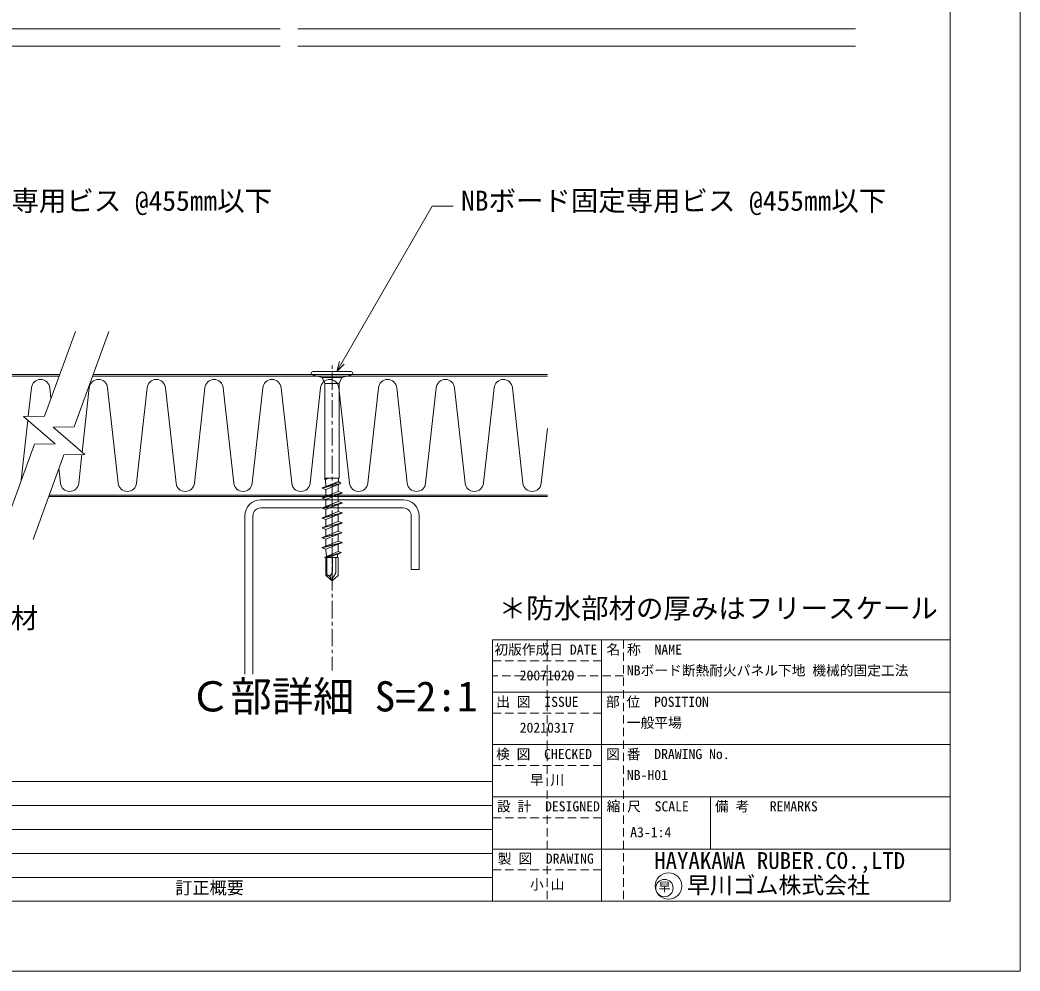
# Model space of a CAD drawing. Units: millimetres, scale not verified. Extents: x -840 to 840, y -594 to 594.
# Drawn here: x 266 to 840, y -594 to -48 of the extents above; entities that cross this region are included whole.
import ezdxf
from ezdxf.enums import TextEntityAlignment as Align

# ---------------------------------------------------------------- set-up
doc = ezdxf.new("R2010")
doc.units = ezdxf.units.MM
doc.header["$LTSCALE"] = 2
doc.linetypes.add('CHAIN1', pattern=[8, 5, -1, 1, -1])
doc.linetypes.add('DASHED1', pattern=[1.8, 1.2, -0.6])
for name, color, linetype, lineweight in [('0-0_輪郭線', 2, 'Continuous', 9), ('0-1_図面枠', 7, 'Continuous', 9), ('0-2_文字', 5, 'Continuous', 9), ('0-3_表題欄', 7, 'Continuous', 9), ('0-4_0', 7, 'Continuous', 9), ('0-5_仮想線', 2, 'DASHED1', 9), ('0-6_寸法線', 7, 'Continuous', 9), ('0-7_鋼材(C型・H鋼ｅｔｃ)', 7, 'Continuous', 9), ('0-8_中心線', 2, 'CHAIN1', 9), ('0-9_断熱材', 4, 'Continuous', 9), ('0-B_部材(ﾋﾞｽ類)', 7, 'Continuous', 9), ('1-3_躯体', 7, 'Continuous', 9), ('1-4_破断線', 7, 'Continuous', 9)]:
    doc.layers.add(name, color=color, linetype=linetype, lineweight=lineweight)
doc.styles.add('ＭＳ ゴシック', font='')
doc.styles.get('ＭＳ ゴシック').set_extended_font_data('MS Gothic')

# ---------------------------------------------------------------- blocks, each defined once
blk = doc.blocks.new('囲い文字1')
at = {"layer": '0-2_文字'}
for p, q in [((-0.655, -23.063), (-0.77, -23.063)), ((-0.424, -22.663), (-0.539, -22.663)), ((-0.193, -22.263), (-0.309, -22.263)), ((0.038, -21.863), (-0.078, -21.863)), ((0.269, -21.463), (0.153, -21.463)), ((0.5, -21.063), (0.384, -21.063)), ((0.731, -20.663), (0.615, -20.663)), ((0.934, -20.263), (0.846, -20.263)), ((1.022, -20.263), (0.934, -20.263)), ((1.253, -20.663), (1.137, -20.663)), ((1.484, -21.063), (1.368, -21.063)), ((1.715, -21.463), (1.599, -21.463)), ((1.946, -21.863), (1.83, -21.863)), ((2.177, -22.263), (2.061, -22.263)), ((2.408, -22.663), (2.292, -22.663)), ((2.638, -23.063), (2.523, -23.063)), ((-2.272, -25.863), (-2.387, -25.863)), ((-2.041, -25.463), (-2.156, -25.463)), ((-1.81, -25.063), (-1.925, -25.063)), ((-1.579, -24.663), (-1.694, -24.663)), ((-1.348, -24.263), (-1.463, -24.263)), ((-1.117, -23.863), (-1.232, -23.863)), ((-0.886, -23.463), (-1.001, -23.463)), ((2.869, -23.463), (2.754, -23.463)), ((3.1, -23.863), (2.985, -23.863)), ((3.331, -24.263), (3.216, -24.263)), ((3.562, -24.663), (3.447, -24.663)), ((3.793, -25.063), (3.678, -25.063)), ((4.024, -25.463), (3.909, -25.463)), ((4.255, -25.863), (4.14, -25.863))]:
    blk.add_line(p, q, dxfattribs=at)
for points in [[(-2.329, -25.963), (0.934, -20.311), (0.934, -20.111), (-2.502, -26.063)], [(0.934, -20.311), (4.197, -25.963), (4.37, -26.063), (0.934, -20.111)], [(4.197, -25.963), (-2.329, -25.963), (-2.502, -26.063), (4.37, -26.063)]]:
    blk.add_lwpolyline(points, close=True, dxfattribs=at)
at = {"layer": '0-2_文字', "style": 'ＭＳ ゴシック'}
blk.add_text('1', height=3.651, dxfattribs=at).set_placement((-0.301, -26.315), align=Align.BOTTOM_LEFT)
blk = doc.blocks.new('U72')
at = {"layer": '0-4_0', "xscale": 3.446988, "yscale": 3.446988}
blk.add_blockref('囲い文字1', (8.327, 89.667), dxfattribs=at)
blk = doc.blocks.new('囲い文字2')
at = {"layer": '0-2_文字'}
for p, q in [((-13.691, 36.616), (-13.807, 36.616)), ((-13.488, 37.016), (-13.576, 37.016)), ((-13.4, 37.016), (-13.488, 37.016)), ((-13.169, 36.616), (-13.285, 36.616)), ((-15.539, 33.416), (-15.654, 33.416)), ((-15.308, 33.816), (-15.424, 33.816)), ((-15.077, 34.216), (-15.193, 34.216)), ((-14.846, 34.616), (-14.962, 34.616)), ((-14.615, 35.016), (-14.731, 35.016)), ((-14.384, 35.416), (-14.5, 35.416)), ((-14.153, 35.816), (-14.269, 35.816)), ((-13.922, 36.216), (-14.038, 36.216)), ((-12.938, 36.216), (-13.054, 36.216)), ((-12.707, 35.816), (-12.823, 35.816)), ((-12.477, 35.416), (-12.592, 35.416)), ((-12.246, 35.016), (-12.361, 35.016)), ((-12.015, 34.616), (-12.13, 34.616)), ((-11.784, 34.216), (-11.899, 34.216)), ((-11.553, 33.816), (-11.668, 33.816)), ((-11.322, 33.416), (-11.437, 33.416)), ((-16.694, 31.416), (-16.809, 31.416)), ((-16.463, 31.816), (-16.578, 31.816)), ((-16.232, 32.216), (-16.347, 32.216)), ((-16.001, 32.616), (-16.116, 32.616)), ((-15.77, 33.016), (-15.885, 33.016)), ((-11.091, 33.016), (-11.206, 33.016)), ((-10.86, 32.616), (-10.975, 32.616)), ((-10.629, 32.216), (-10.745, 32.216)), ((-10.398, 31.816), (-10.514, 31.816)), ((-10.167, 31.416), (-10.283, 31.416))]:
    blk.add_line(p, q, dxfattribs=at)
for points in [[(-16.751, 31.316), (-13.488, 36.968), (-13.488, 37.168), (-16.925, 31.216)], [(-13.488, 36.968), (-10.225, 31.316), (-10.052, 31.216), (-13.488, 37.168)], [(-10.225, 31.316), (-16.751, 31.316), (-16.925, 31.216), (-10.052, 31.216)]]:
    blk.add_lwpolyline(points, close=True, dxfattribs=at)
at = {"layer": '0-2_文字', "style": 'ＭＳ ゴシック'}
blk.add_text('2', height=3.651, dxfattribs=at).set_placement((-14.724, 30.963), align=Align.BOTTOM_LEFT)
blk = doc.blocks.new('U73')
at = {"layer": '0-4_0', "xscale": 3.446988, "yscale": 3.446988}
blk.add_blockref('囲い文字2', (58.041, -107.772), dxfattribs=at)
blk = doc.blocks.new('囲い文字3')
at = {"layer": '0-2_文字'}
for p, q in [((-5.042, 20.2), (-5.13, 20.2)), ((-4.954, 20.2), (-5.042, 20.2)), ((-6.862, 17), (-6.977, 17)), ((-6.631, 17.4), (-6.746, 17.4)), ((-6.4, 17.8), (-6.515, 17.8)), ((-6.169, 18.2), (-6.284, 18.2)), ((-5.938, 18.6), (-6.054, 18.6)), ((-5.707, 19), (-5.823, 19)), ((-5.476, 19.4), (-5.592, 19.4)), ((-5.245, 19.8), (-5.361, 19.8)), ((-4.723, 19.8), (-4.839, 19.8)), ((-4.492, 19.4), (-4.608, 19.4)), ((-4.261, 19), (-4.377, 19)), ((-4.03, 18.6), (-4.146, 18.6)), ((-3.799, 18.2), (-3.915, 18.2)), ((-3.568, 17.8), (-3.684, 17.8)), ((-3.337, 17.4), (-3.453, 17.4)), ((-3.107, 17), (-3.222, 17)), ((-8.247, 14.6), (-8.363, 14.6)), ((-8.017, 15), (-8.132, 15)), ((-7.786, 15.4), (-7.901, 15.4)), ((-7.555, 15.8), (-7.67, 15.8)), ((-7.324, 16.2), (-7.439, 16.2)), ((-7.093, 16.6), (-7.208, 16.6)), ((-2.876, 16.6), (-2.991, 16.6)), ((-2.645, 16.2), (-2.76, 16.2)), ((-2.414, 15.8), (-2.529, 15.8)), ((-2.183, 15.4), (-2.298, 15.4)), ((-1.952, 15), (-2.067, 15)), ((-1.721, 14.6), (-1.836, 14.6))]:
    blk.add_line(p, q, dxfattribs=at)
for points in [[(-8.305, 14.5), (-5.042, 20.152), (-5.042, 20.352), (-8.478, 14.4)], [(-5.042, 20.152), (-1.779, 14.5), (-1.605, 14.4), (-5.042, 20.352)], [(-1.779, 14.5), (-8.305, 14.5), (-8.478, 14.4), (-1.605, 14.4)]]:
    blk.add_lwpolyline(points, close=True, dxfattribs=at)
at = {"layer": '0-2_文字', "style": 'ＭＳ ゴシック'}
blk.add_text('3', height=3.651, dxfattribs=at).set_placement((-6.277, 14.147), align=Align.BOTTOM_LEFT)
blk = doc.blocks.new('U74')
at = {"layer": '0-4_0', "xscale": 3.446988, "yscale": 3.446988}
blk.add_blockref('囲い文字3', (28.926, -49.807), dxfattribs=at)
blk = doc.blocks.new('囲い文字4')
at = {"layer": '0-2_文字'}
for p, q in [((-7.251, 13.576), (-7.366, 13.576)), ((-7.02, 13.976), (-7.135, 13.976)), ((-6.789, 14.376), (-6.904, 14.376)), ((-6.558, 14.776), (-6.673, 14.776)), ((-6.327, 15.176), (-6.442, 15.176)), ((-6.096, 15.576), (-6.211, 15.576)), ((-5.865, 15.976), (-5.981, 15.976)), ((-5.662, 16.376), (-5.75, 16.376)), ((-5.574, 16.376), (-5.662, 16.376)), ((-5.343, 15.976), (-5.458, 15.976)), ((-5.112, 15.576), (-5.227, 15.576)), ((-4.881, 15.176), (-4.997, 15.176)), ((-4.65, 14.776), (-4.766, 14.776)), ((-4.419, 14.376), (-4.535, 14.376)), ((-4.188, 13.976), (-4.304, 13.976)), ((-3.957, 13.576), (-4.073, 13.576)), ((-8.867, 10.776), (-8.983, 10.776)), ((-8.636, 11.176), (-8.752, 11.176)), ((-8.405, 11.576), (-8.521, 11.576)), ((-8.174, 11.976), (-8.29, 11.976)), ((-7.944, 12.376), (-8.059, 12.376)), ((-7.713, 12.776), (-7.828, 12.776)), ((-7.482, 13.176), (-7.597, 13.176)), ((-3.726, 13.176), (-3.842, 13.176)), ((-3.495, 12.776), (-3.611, 12.776)), ((-3.264, 12.376), (-3.38, 12.376)), ((-3.034, 11.976), (-3.149, 11.976)), ((-2.803, 11.576), (-2.918, 11.576)), ((-2.572, 11.176), (-2.687, 11.176)), ((-2.341, 10.776), (-2.456, 10.776))]:
    blk.add_line(p, q, dxfattribs=at)
for points in [[(-8.925, 10.676), (-5.662, 16.328), (-5.662, 16.528), (-9.098, 10.576)], [(-5.662, 16.328), (-2.398, 10.676), (-2.225, 10.576), (-5.662, 16.528)], [(-2.398, 10.676), (-8.925, 10.676), (-9.098, 10.576), (-2.225, 10.576)]]:
    blk.add_lwpolyline(points, close=True, dxfattribs=at)
at = {"layer": '0-2_文字', "style": 'ＭＳ ゴシック'}
blk.add_text('4', height=3.651, dxfattribs=at).set_placement((-6.897, 10.323), align=Align.BOTTOM_LEFT)
blk = doc.blocks.new('U75')
at = {"layer": '0-4_0', "xscale": 3.446988, "yscale": 3.446988}
blk.add_blockref('囲い文字4', (31.063, -36.626), dxfattribs=at)
blk = doc.blocks.new('T36')
at = {"layer": '0-3_表題欄'}
for p, q in [((0, 0), (0, 137.5)), ((0, 137.5), (900, 137.5)), ((75, 0), (75, 137.5)), ((175, 0), (175, 137.5)), ((250, 0), (250, 137.5)), ((900, 0), (900, 137.5)), ((0, 110), (900, 110)), ((0, 82.5), (900, 82.5)), ((0, 55), (900, 55)), ((0, 27.5), (900, 27.5)), ((0, 0), (900, 0))]:
    blk.add_line(p, q, dxfattribs=at)
for name, p in [('U75', (25.953, 113.75)), ('U74', (25.953, 86.25)), ('U73', (25.953, 58.75)), ('U72', (25.953, 31.25))]:
    blk.add_blockref(name, p, dxfattribs=at)
at = {"layer": '0-3_表題欄', "style": 'ＭＳ ゴシック'}
for s, p in [('符号', (17.895, 3.902)), ('日付', (104.172, 4.044)), ('訂正者', (183.145, 3.939)), ('訂正概要', (535.895, 3.977))]:
    blk.add_text(s, height=14.43, dxfattribs=at).set_placement(p, align=Align.BOTTOM_LEFT)
blk = doc.blocks.new('表題欄(定義)')
at = {"layer": '0-3_表題欄'}
for p, q in [((-21.942, -100.175), (-21.942, -25.175)), ((-21.942, -25.175), (-21.942, -100.175)), ((-21.942, -25.175), (109.308, -25.175)), ((9.308, -25.175), (9.308, -100.175)), ((109.308, -25.175), (109.308, -100.175)), ((-21.942, -40.175), (109.308, -40.175)), ((-21.942, -40.175), (9.308, -40.175)), ((-21.942, -55.175), (109.308, -55.175)), ((-21.942, -70.175), (109.308, -70.175)), ((40.558, -70.175), (40.558, -85.175)), ((-21.942, -85.175), (109.308, -85.175)), ((-21.942, -100.175), (109.308, -100.175))]:
    blk.add_line(p, q, dxfattribs=at)
for centre, radius in [((28.503, -95.777), 3.799), ((27.344, -96.385), 2.487)]:
    blk.add_circle(centre, radius, dxfattribs=at)
at = {"layer": '0-5_仮想線'}
for p, q in [((-6.317, -25.175), (-6.317, -100.175)), ((15.558, -25.175), (15.558, -100.175)), ((-21.942, -31.175), (9.308, -31.175)), ((15.558, -35.487), (-21.942, -35.487)), ((-21.942, -46.175), (9.308, -46.175)), ((-21.942, -61.175), (9.308, -61.175)), ((-21.942, -76.175), (9.308, -76.175)), ((-21.942, -91.175), (9.308, -91.175))]:
    blk.add_line(p, q, dxfattribs=at)
at = {"layer": '0-3_表題欄', "style": 'ＭＳ ゴシック'}
for s, height, p in [('初版作成日 DATE', 2.889, (-21.448, -30.23)), ('名 称  NAME', 2.889, (10.704, -30.23)), ('出 図  ISSUE', 2.889, (-20.913, -45.23)), ('部 位  POSITION', 2.889, (10.552, -45.23)), ('検 図  CHECKED', 2.889, (-20.972, -60.23)), ('図 番  DRAWING No.', 2.889, (10.626, -60.23)), ('設 計  DESIGNED', 2.889, (-20.698, -75.23)), ('縮 尺  SCALE', 2.889, (10.728, -75.23)), ('備 考   REMARKS', 2.889, (41.802, -75.23)), ('HAYAKAWA RUBER.CO.,LTD', 4.809, (24.395, -92.314)), ('製 図  DRAWING', 2.889, (-20.472, -90.23)), ('早', 2.493, (25.658, -98.029)), ('早川ゴム株式会社', 4.809, (33.785, -99.399))]:
    blk.add_text(s, height=height, dxfattribs=at).set_placement(p, align=Align.BOTTOM_LEFT)

msp = doc.modelspace()

# ---------------------------------------------------------------- linework, layer by layer
at = {"layer": '0-0_輪郭線'}
msp.add_lwpolyline([(800, 554), (-800, 554), (-800, -554), (800, -554)], close=True, dxfattribs=at)
at = {"layer": '0-1_図面枠'}
msp.add_lwpolyline([(840, -594), (840, 594), (-840, 594), (-840, -594)], close=True, dxfattribs=at)
at = {"layer": '0-6_寸法線'}
for p, q in [((448.083, -249.995), (502.882, -155.079)), ((502.882, -155.079), (514.882, -155.079))]:
    msp.add_line(p, q, dxfattribs=at)
msp.add_lwpolyline([(452.325, -245.752), (448.083, -249.995), (449.636, -244.199)], dxfattribs=at)
at = {"layer": '0-7_鋼材(C型・H鋼ｅｔｃ)'}
for p, q in [((486.161, -323.595), (404.561, -323.595)), ((404.561, -328.195), (486.161, -328.195)), ((395.361, -332.795), (395.361, -423.595)), ((399.961, -423.595), (399.961, -332.795))]:
    msp.add_line(p, q, dxfattribs=at)
msp.add_lwpolyline([(490.761, -332.795), (490.761, -363.595), (495.361, -363.595), (495.361, -332.795)], dxfattribs=at)
for centre, radius, start, end in [((404.561, -332.795), 9.2, 90, 180), ((486.161, -332.795), 9.2, 0, 90), ((404.561, -332.795), 4.6, 90, 180), ((486.161, -332.795), 4.6, 0, 90)]:
    msp.add_arc(centre, radius, start, end, dxfattribs=at)
at = {"layer": '0-8_中心線'}
for p, q in [((445.361, -372.393), (445.361, -245.106)), ((445.361, -317.595), (445.361, -421.595))]:
    msp.add_line(p, q, dxfattribs=at)
at = {"layer": '0-9_断熱材', "color": 7}
for p, q in [((-181.124, -251.595), (289.149, -251.595)), ((308.304, -251.595), (568.876, -251.595)), ((48.05, -252.595), (288.785, -252.595)), ((307.94, -252.595), (568.876, -252.595)), ((568.876, -320.895), (283.081, -320.895)), ((568.876, -321.595), (282.826, -321.595))]:
    msp.add_line(p, q, dxfattribs=at)
at = {"layer": '0-9_断熱材'}
for p, q in [((272.966, -259.214), (271.149, -275.613)), ((283.482, -259.214), (284.157, -265.309)), ((306.134, -259.214), (302.033, -296.224)), ((316.65, -259.214), (322.717, -313.975)), ((339.301, -259.214), (333.233, -313.975)), ((349.817, -259.214), (355.885, -313.975)), ((372.469, -259.214), (366.401, -313.975)), ((382.985, -259.214), (389.053, -313.975)), ((405.637, -259.214), (399.569, -313.975)), ((416.153, -259.214), (422.221, -313.975)), ((438.804, -259.214), (432.737, -313.975)), ((449.32, -259.214), (455.388, -313.975)), ((471.972, -259.214), (465.904, -313.975)), ((482.488, -259.214), (488.556, -313.975)), ((505.14, -259.214), (499.072, -313.975)), ((515.656, -259.214), (521.724, -313.975)), ((538.308, -259.214), (532.24, -313.975)), ((548.824, -259.214), (554.891, -313.975)), ((270.907, -277.798), (267.097, -312.182)), ((285.984, -281.799), (286.054, -282.429)), ((568.876, -282.669), (565.407, -313.975)), ((301.885, -297.561), (300.066, -313.975)), ((288.628, -305.654), (289.55, -313.975))]:
    msp.add_line(p, q, dxfattribs=at)
for centre, start, end in [((278.224, -259.707), 5.35135, 174.64865), ((311.392, -259.707), 5.35135, 174.64865), ((344.559, -259.707), 5.35135, 174.64865), ((377.727, -259.707), 5.35135, 174.64865), ((410.895, -259.707), 5.35135, 174.64865), ((444.062, -259.707), 5.35135, 174.64865), ((477.23, -259.707), 5.35135, 174.64865), ((510.398, -259.707), 5.35135, 174.64865), ((543.566, -259.707), 5.35135, 174.64865), ((294.808, -313.482), 185.35135, 354.64865), ((327.975, -313.482), 185.35135, 354.64865), ((361.143, -313.482), 185.35135, 354.64865), ((394.311, -313.482), 185.35135, 354.64865), ((427.479, -313.482), 185.35135, 354.64865), ((460.646, -313.482), 185.35135, 354.64865), ((493.814, -313.482), 185.35135, 354.64865), ((526.982, -313.482), 185.35135, 354.64865), ((560.149, -313.482), 185.35135, 354.64865)]:
    msp.add_arc(centre, 5.281, start, end, dxfattribs=at)
at = {"layer": '0-B_部材(ﾋﾞｽ類)'}
for p, q in [((433.361, -250.995), (433.361, -251.595)), ((433.361, -251.595), (457.361, -251.595)), ((433.361, -251.595), (439.705, -253.295)), ((434.361, -249.995), (456.361, -249.995)), ((457.361, -251.595), (451.016, -253.295)), ((457.361, -250.995), (457.361, -251.595)), ((439.705, -253.295), (451.016, -253.295)), ((439.705, -253.295), (441.321, -256.759)), ((441.321, -256.759), (441.321, -311.046)), ((449.401, -256.759), (449.401, -311.046)), ((450.347, -314.26), (439.619, -316.849)), ((441.126, -311.68), (441.321, -311.046)), ((442.98, -311.046), (441.126, -311.68)), ((441.126, -311.68), (441.587, -311.848)), ((449.401, -311.046), (441.321, -311.046)), ((443.702, -311.046), (441.587, -311.848)), ((441.587, -311.848), (441.729, -315.91)), ((449.077, -313.087), (441.729, -315.91)), ((449.019, -314.743), (441.759, -317.628)), ((448.949, -316.764), (449.019, -314.743)), ((450.347, -314.26), (449.019, -314.743)), ((449.148, -311.046), (449.077, -313.087)), ((450.11, -313.463), (449.077, -313.087)), ((439.619, -316.678), (441.729, -315.91)), ((439.619, -316.849), (439.619, -316.678)), ((439.619, -316.849), (441.759, -317.628)), ((451.089, -319.708), (439.619, -322.567)), ((441.759, -317.628), (441.759, -321.617)), ((448.949, -318.758), (441.759, -321.617)), ((448.949, -320.487), (441.759, -323.346)), ((448.949, -316.764), (448.949, -318.758)), ((451.089, -319.537), (448.949, -318.758)), ((451.089, -319.708), (448.949, -320.487)), ((448.949, -320.487), (448.949, -324.476)), ((439.619, -322.396), (441.759, -321.617)), ((439.619, -322.567), (439.619, -322.396)), ((439.619, -322.567), (441.759, -323.346)), ((451.089, -325.426), (439.619, -328.284)), ((441.759, -323.346), (441.759, -327.334)), ((448.949, -324.476), (441.759, -327.334)), ((448.949, -326.204), (441.759, -329.063)), ((451.089, -325.254), (448.949, -324.476)), ((451.089, -325.426), (448.949, -326.204)), ((448.949, -326.204), (448.949, -330.193)), ((439.619, -328.113), (441.759, -327.334)), ((439.619, -328.284), (439.619, -328.113)), ((439.619, -328.284), (441.759, -329.063)), ((451.089, -331.143), (439.619, -334.002)), ((441.759, -329.063), (441.759, -333.052)), ((448.949, -330.193), (441.759, -333.052)), ((448.949, -331.922), (441.759, -334.781)), ((451.089, -330.972), (448.949, -330.193)), ((451.089, -331.143), (448.949, -331.922)), ((448.949, -331.922), (448.949, -335.911)), ((439.619, -333.831), (441.759, -333.052)), ((439.619, -334.002), (439.619, -333.831)), ((439.619, -334.002), (441.759, -334.781)), ((451.089, -336.861), (439.619, -339.72)), ((441.759, -334.781), (441.759, -338.77)), ((448.949, -335.911), (441.759, -338.77)), ((448.949, -337.64), (441.759, -340.498)), ((451.089, -336.69), (448.949, -335.911)), ((451.089, -336.861), (448.949, -337.64)), ((448.949, -337.64), (448.949, -341.628)), ((439.619, -339.548), (441.759, -338.77)), ((439.619, -339.72), (439.619, -339.548)), ((439.619, -339.72), (441.759, -340.498)), ((451.089, -342.578), (439.619, -345.437)), ((441.759, -340.498), (441.759, -344.487)), ((448.949, -341.628), (441.759, -344.487)), ((448.949, -343.357), (441.759, -346.216)), ((451.089, -342.407), (448.949, -341.628)), ((451.089, -342.578), (448.949, -343.357)), ((448.949, -343.357), (448.949, -347.346)), ((439.619, -345.266), (441.759, -344.487)), ((439.619, -345.437), (439.619, -345.266)), ((439.619, -345.437), (441.759, -346.216)), ((451.089, -348.296), (439.619, -351.155)), ((441.759, -346.216), (441.759, -350.205)), ((448.949, -347.346), (441.759, -350.205)), ((448.949, -349.075), (441.759, -351.934)), ((451.089, -348.125), (448.949, -347.346)), ((451.089, -348.296), (448.949, -349.075)), ((448.949, -349.075), (448.949, -352.678)), ((439.619, -350.984), (441.759, -350.205)), ((439.619, -351.155), (439.619, -350.984)), ((439.619, -351.155), (441.759, -351.934)), ((450.566, -354.014), (441.1, -356.741)), ((441.759, -352.678), (441.759, -351.934)), ((441.759, -352.678), (442.219, -356.129)), ((448.876, -353.227), (442.219, -356.129)), ((448.679, -354.701), (442.314, -356.741)), ((448.679, -354.701), (448.407, -356.741)), ((450.566, -354.014), (448.679, -354.701)), ((448.949, -352.678), (448.876, -353.227)), ((450.566, -353.843), (448.876, -353.227)), ((441.1, -356.741), (442.219, -356.129)), ((448.92, -356.741), (441.1, -356.741)), ((442.361, -365.344), (442.361, -356.741)), ((445.561, -365.075), (445.561, -356.741)), ((448.92, -366.965), (448.92, -356.741)), ((443.203, -366.962), (443.253, -366.997)), ((444.627, -366.692), (445.561, -365.075)), ((448.92, -366.965), (445.361, -369.995)), ((444.588, -368.517), (445.361, -369.995)), ((445.454, -369.14), (445.361, -369.995))]:
    msp.add_line(p, q, dxfattribs=at)
for points in [[(441.321, -256.759), (449.401, -256.759), (451.016, -253.295)], [(450.347, -314.26), (450.11, -313.463), (439.619, -316.678)], [(451.089, -319.708), (451.089, -319.537), (439.619, -322.396)], [(451.089, -325.426), (451.089, -325.254), (439.619, -328.113)], [(451.089, -331.143), (451.089, -330.972), (439.619, -333.831)], [(451.089, -336.861), (451.089, -336.69), (439.619, -339.548)], [(451.089, -342.578), (451.089, -342.407), (439.619, -345.266)], [(451.089, -348.296), (451.089, -348.125), (439.619, -350.984)], [(450.566, -354.014), (450.566, -353.843), (441.1, -356.741)], [(445.361, -369.995), (441.801, -366.965), (441.801, -356.741)], [(445.454, -369.14), (447.561, -365.491), (447.561, -356.741)]]:
    msp.add_lwpolyline(points, dxfattribs=at)
for centre, radius, start, end in [((434.361, -250.995), 1, 90, 180), ((456.361, -250.995), 1, 0, 90), ((439.634, -365.267), 2.727, 322.60948, 358.37461), ((442.472, -368.005), 1.273, 55, 121.82459), ((444.335, -365.344), 1.975, 180, 235), ((443.8, -366.215), 0.954, 235, 330), ((440.802, -370.497), 4.272, 27.60003, 55), ((446.267, -367.64), 1.895, 150, 207.60003)]:
    msp.add_arc(centre, radius, start, end, dxfattribs=at)
at = {"layer": '1-3_躯体'}
for p, q in [((415.709, -53.149), (95.709, -53.149)), ((745.709, -53.149), (425.709, -53.149)), ((415.709, -63.149), (95.709, -63.149)), ((745.709, -63.149), (425.709, -63.149))]:
    msp.add_line(p, q, dxfattribs=at)
at = {"layer": '1-4_破断線'}
for p, q in [((280.454, -275.482), (298.12, -226.945)), ((297.369, -281.638), (317.276, -226.945)), ((268.421, -275.652), (280.454, -275.482)), ((268.421, -275.652), (286.64, -291.381)), ((285.335, -281.808), (297.369, -281.638)), ((285.335, -281.808), (303.554, -297.538)), ((254.699, -346.244), (274.606, -291.551)), ((286.64, -291.381), (274.606, -291.551)), ((273.854, -346.244), (291.52, -297.707)), ((303.554, -297.538), (291.52, -297.707))]:
    msp.add_line(p, q, dxfattribs=at)

# ---------------------------------------------------------------- block references
at = {"layer": '0-3_表題欄'}
for name, p, xscale, yscale in [('表題欄(定義)', (581.384, -353.65), 2, 2), ('T36', (87.5, -554), 0.5, 0.5)]:
    msp.add_blockref(name, p, dxfattribs=dict(at, xscale=xscale, yscale=yscale))

# ---------------------------------------------------------------- texts
at = {"layer": '0-2_文字', "color": 7, "style": 'ＭＳ ゴシック'}
for s, height, p in [('NBボード固定専用ビス @455㎜以下', 11.54, (167.112, -161.138)), ('NBボード固定専用ビス @455㎜以下', 11.54, (519.422, -161.138)), ('＊防水部材の厚みはフリースケール', 11.54, (541.016, -395.019)), ('NBボード用パッキン材', 11.54, (119.389, -400.652)), ('Ｃ部詳細 S=2:1', 17.32, (363.606, -450.203))]:
    msp.add_text(s, height=height, dxfattribs=at).set_placement(p, align=Align.BOTTOM_LEFT)
at = {"layer": '0-3_表題欄', "style": 'ＭＳ ゴシック'}
for s, p in [('NBボード断熱耐火パネル下地 機械的固定工法', (614.5, -426.11)), ('20071020', (553.002, -428.937)), ('20210317', (553.002, -458.937)), ('一般平場', (614.5, -456.11)), ('早 川', (558.907, -488.937)), ('NB-H01', (614.5, -486.11)), ('A3-1:4', (616.399, -518.937)), ('小 山', (558.907, -548.937))]:
    msp.add_text(s, height=5.777, dxfattribs=at).set_placement(p, align=Align.BOTTOM_LEFT)

doc.saveas('drawing.dxf')
